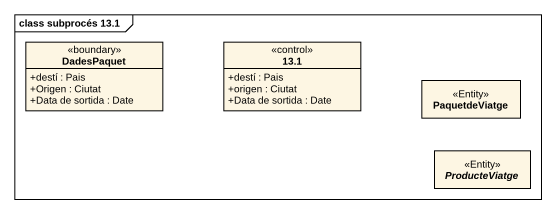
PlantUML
@startuml
mainframe class subprocés 13.1
hide circle
hide empty members
skinparam classAttributeIconSize 0
class DadesPaquet <<boundary>> {
  +destí : Pais
  +Origen : Ciutat
  +Data de sortida : Date
}
class "13.1" as c13_1 <<control>> {
  +destí : Pais
  +origen : Ciutat
  +Data de sortida : Date
}
class PaquetdeViatge <<Entity>>
abstract class ProducteViatge <<Entity>>
@enduml
